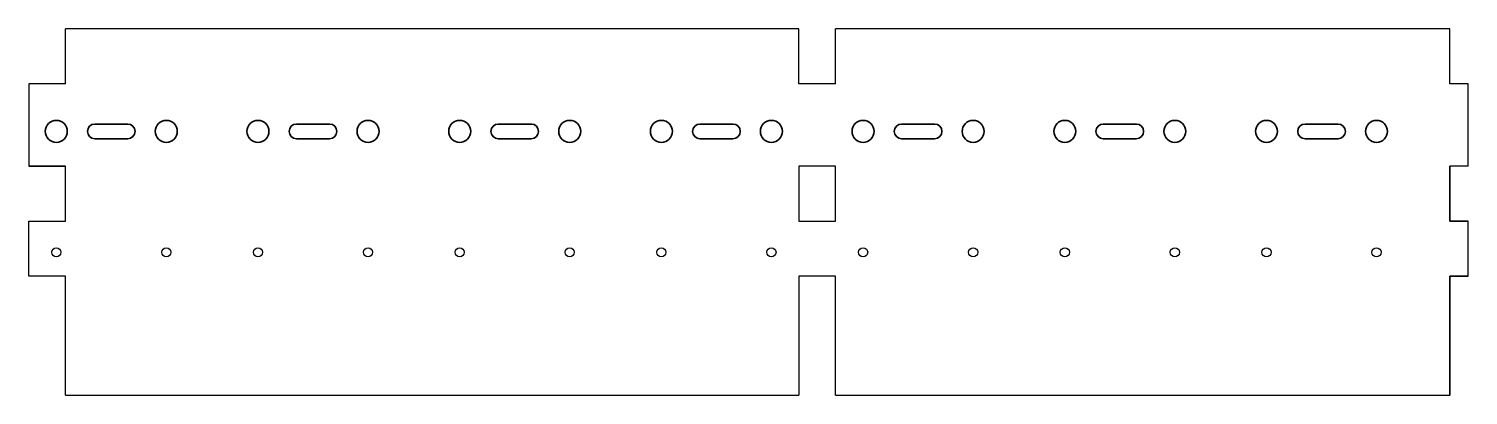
# Model space of a CAD drawing. Header units: inches. Extents: x 0 to 392, y 0 to 100.
import ezdxf

# ---------------------------------------------------------------- set-up
doc = ezdxf.new("R2010")
doc.units = ezdxf.units.IN
doc.header["$MEASUREMENT"] = 0
doc.layers.add('freelijnen', color=94, linetype='Continuous')

msp = doc.modelspace()

# ---------------------------------------------------------------- linework, layer by layer
at = {"layer": 'freelijnen'}
for p, q in [((10, 85), (10, 100)), ((210, 100), (10, 100)), ((210, 85), (210, 100)), ((220, 85), (220, 100)), ((387.5, 100), (220, 100)), ((387.5, 85), (387.5, 100)), ((10, 85), (0, 85)), ((0, 85), (0, 62.5)), ((220, 85), (210, 85)), ((392.5, 85), (387.5, 85)), ((392.5, 62.5), (392.5, 85)), ((10, 62.5), (0, 62.5)), ((0, 62.5), (10, 62.5)), ((10, 47.5), (10, 62.5)), ((220, 62.5), (210, 62.5)), ((210, 62.5), (210, 47.5)), ((220, 47.5), (220, 62.5)), ((392.5, 62.5), (387.5, 62.5)), ((387.5, 62.5), (387.5, 47.5)), ((387.5, 47.5), (387.5, 62.5)), ((0, 47.5), (10, 47.5)), ((0, 32.5), (0, 47.5)), ((210, 47.5), (220, 47.5)), ((387.5, 47.5), (392.5, 47.5)), ((392.5, 47.5), (387.5, 47.5)), ((392.5, 32.5), (392.5, 47.5)), ((10, 32.5), (0, 32.5)), ((10, 0), (10, 32.5)), ((220, 32.5), (210, 32.5)), ((210, 32.5), (210, 0)), ((220, 0), (220, 32.5)), ((392.5, 32.5), (387.5, 32.5)), ((387.5, 32.5), (387.5, 0)), ((387.5, 0), (387.5, 32.5)), ((387.5, 32.5), (392.5, 32.5)), ((10, 0), (210, 0)), ((220, 0), (387.5, 0))]:
    msp.add_line(p, q, dxfattribs=at)
for centre in [(7.5, 39), (37.5, 39), (62.5, 39), (92.5, 39), (117.5, 39), (147.5, 39), (172.5, 39), (202.5, 39), (227.5, 39), (257.5, 39), (282.5, 39), (312.5, 39), (337.5, 39), (367.5, 39)]:
    msp.add_circle(centre, 1.25, dxfattribs=at)
at = {"layer": 'freelijnen', "lineweight": 35}
for centre in [(7.5, 72), (37.5, 72), (62.5, 72), (92.5, 72), (117.5, 72), (147.5, 72), (172.5, 72), (202.5, 72), (227.5, 72), (257.5, 72), (282.5, 72), (312.5, 72), (337.5, 72), (367.5, 72)]:
    msp.add_ellipse(centre, major_axis=(0, 3), ratio=1, dxfattribs=at)
for points in [[(18, 74), (18, 74), (27, 74), (27, 74), (27, 74), (28.1, 74), (29, 73.1), (29, 72), (29, 72), (29, 72), (29, 72), (29, 72), (29, 72), (29, 70.9), (28.1, 70), (27, 70), (27, 70), (27, 70), (18, 70), (18, 70), (18, 70), (16.9, 70), (16, 70.9), (16, 72), (16, 72), (16, 72), (16, 72), (16, 72), (16, 72), (16, 73.1), (16.9, 74), (18, 74)], [(73, 74), (73, 74), (82, 74), (82, 74), (82, 74), (83.1, 74), (84, 73.1), (84, 72), (84, 72), (84, 72), (84, 72), (84, 72), (84, 72), (84, 70.9), (83.1, 70), (82, 70), (82, 70), (82, 70), (73, 70), (73, 70), (73, 70), (71.9, 70), (71, 70.9), (71, 72), (71, 72), (71, 72), (71, 72), (71, 72), (71, 72), (71, 73.1), (71.9, 74), (73, 74)], [(128, 74), (128, 74), (137, 74), (137, 74), (137, 74), (138.1, 74), (139, 73.1), (139, 72), (139, 72), (139, 72), (139, 72), (139, 72), (139, 72), (139, 70.9), (138.1, 70), (137, 70), (137, 70), (137, 70), (128, 70), (128, 70), (128, 70), (126.9, 70), (126, 70.9), (126, 72), (126, 72), (126, 72), (126, 72), (126, 72), (126, 72), (126, 73.1), (126.9, 74), (128, 74)], [(183, 74), (183, 74), (192, 74), (192, 74), (192, 74), (193.1, 74), (194, 73.1), (194, 72), (194, 72), (194, 72), (194, 72), (194, 72), (194, 72), (194, 70.9), (193.1, 70), (192, 70), (192, 70), (192, 70), (183, 70), (183, 70), (183, 70), (181.9, 70), (181, 70.9), (181, 72), (181, 72), (181, 72), (181, 72), (181, 72), (181, 72), (181, 73.1), (181.9, 74), (183, 74)], [(238, 74), (238, 74), (247, 74), (247, 74), (247, 74), (248.1, 74), (249, 73.1), (249, 72), (249, 72), (249, 72), (249, 72), (249, 72), (249, 72), (249, 70.9), (248.1, 70), (247, 70), (247, 70), (247, 70), (238, 70), (238, 70), (238, 70), (236.9, 70), (236, 70.9), (236, 72), (236, 72), (236, 72), (236, 72), (236, 72), (236, 72), (236, 73.1), (236.9, 74), (238, 74)], [(293, 74), (293, 74), (302, 74), (302, 74), (302, 74), (303.1, 74), (304, 73.1), (304, 72), (304, 72), (304, 72), (304, 72), (304, 72), (304, 72), (304, 70.9), (303.1, 70), (302, 70), (302, 70), (302, 70), (293, 70), (293, 70), (293, 70), (291.9, 70), (291, 70.9), (291, 72), (291, 72), (291, 72), (291, 72), (291, 72), (291, 72), (291, 73.1), (291.9, 74), (293, 74)], [(348, 74), (348, 74), (357, 74), (357, 74), (357, 74), (358.1, 74), (359, 73.1), (359, 72), (359, 72), (359, 72), (359, 72), (359, 72), (359, 72), (359, 70.9), (358.1, 70), (357, 70), (357, 70), (357, 70), (348, 70), (348, 70), (348, 70), (346.9, 70), (346, 70.9), (346, 72), (346, 72), (346, 72), (346, 72), (346, 72), (346, 72), (346, 73.1), (346.9, 74), (348, 74)]]:
    msp.add_open_spline(points, degree=3, knots=[0, 0, 0, 0, 0.111111, 0.111111, 0.111111, 0.111111, 0.222222, 0.222222, 0.222222, 0.222222, 0.333333, 0.333333, 0.333333, 0.333333, 0.444444, 0.444444, 0.444444, 0.444444, 0.555556, 0.555556, 0.555556, 0.555556, 0.666667, 0.666667, 0.666667, 0.666667, 0.777778, 0.777778, 0.777778, 0.777778, 1, 1, 1, 1], dxfattribs=at)

doc.saveas('drawing.dxf')
